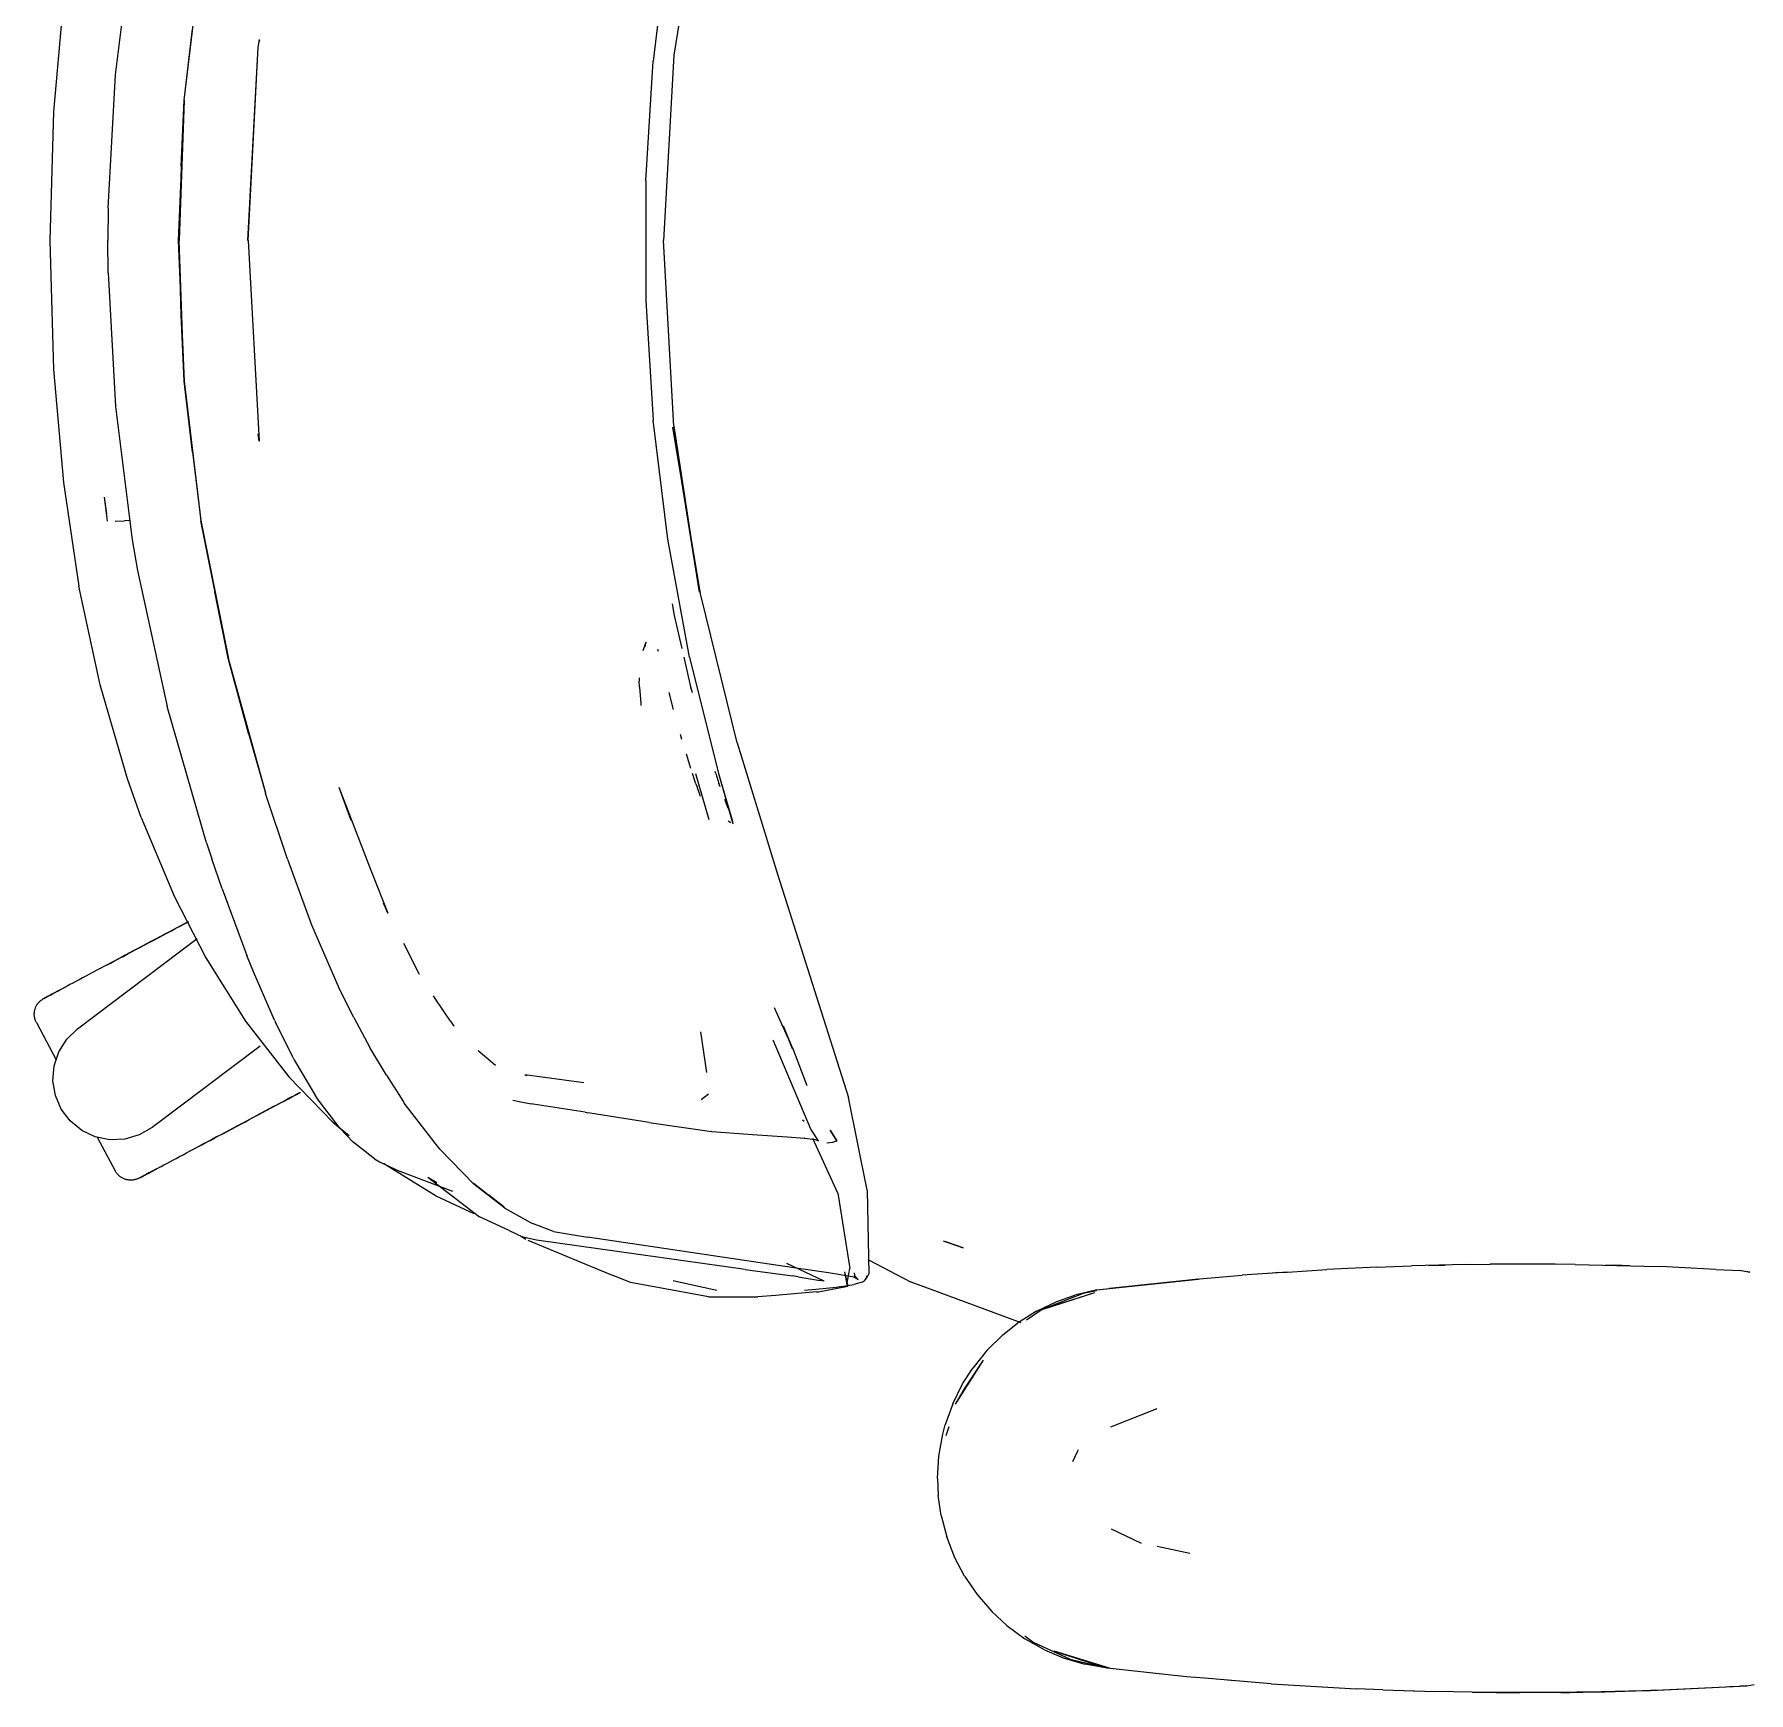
# Model space of a CAD drawing. Header units: millimetres. Extents: x 155927 to 326028, y -36033 to 97293.
# Drawn here: x 188478.4 to 188866.2, y 12518.9 to 12894.1 of the extents above; entities that cross this region are included whole.
import ezdxf

# ---------------------------------------------------------------- set-up
doc = ezdxf.new("R2010")
doc.units = ezdxf.units.MM
doc.header["$MEASUREMENT"] = 0
doc.layers.add('G-IMPT', color=8, linetype='CONTINUOUS', lineweight=9)
doc.layers.add('I-FURN', color=8, linetype='CONTINUOUS', lineweight=9)

msp = doc.modelspace()

# ---------------------------------------------------------------- linework, layer by layer
at = {"layer": 'G-IMPT'}
for p, q in [((188629.09, 12927.28), (188623.1, 12889.36)), ((188496.78, 12884.89), (188500.6, 12915.06)), ((188621.7, 12914.93), (188618.4, 12888.01)), ((188512.31, 12879.19), (188516.13, 12910.79)), ((188512.35, 12879.15), (188516.13, 12910.71)), ((188485.04, 12902.09), (188482.78, 12876.52)), ((188512.35, 12879.15), (188514.19, 12895.23)), ((188526.75, 12847.38), (188529.07, 12891.11)), ((188526.8, 12847.38), (188529.07, 12891.11)), ((188529.07, 12891.11), (188529.33, 12892.88)), ((188529.07, 12891.11), (188529.31, 12892.41)), ((188529.35, 12892.66), (188529.31, 12892.41)), ((188623.1, 12889.36), (188620.74, 12847.38)), ((188616.75, 12860.94), (188618.4, 12888.01)), ((188495.17, 12854.69), (188496.78, 12884.89)), ((188512.31, 12879.19), (188510.98, 12847.38)), ((188512.35, 12879.15), (188511.2, 12847.38)), ((188511.67, 12864.26), (188512.35, 12879.15)), ((188482.78, 12876.52), (188481.93, 12847.38)), ((188511.67, 12864.26), (188511.2, 12847.38)), ((188616.75, 12860.94), (188616.75, 12833.82)), ((188495.17, 12854.69), (188495.07, 12847.38)), ((188481.93, 12847.38), (188482.78, 12818.24)), ((188495.17, 12840.07), (188495.07, 12847.38)), ((188510.98, 12847.38), (188512.31, 12815.56)), ((188512.35, 12815.6), (188511.2, 12847.38)), ((188511.67, 12830.49), (188511.2, 12847.38)), ((188526.8, 12847.38), (188529.3, 12802.04)), ((188623.1, 12805.39), (188620.74, 12847.38)), ((188495.17, 12840.07), (188496.78, 12809.86)), ((188616.75, 12833.82), (188618.4, 12806.75)), ((188512.35, 12815.6), (188511.67, 12830.49)), ((188482.78, 12818.24), (188485.04, 12792.67)), ((188512.31, 12815.56), (188516.13, 12783.97)), ((188514.19, 12799.52), (188512.35, 12815.6)), ((188512.35, 12815.6), (188516.13, 12784.05)), ((188496.78, 12809.86), (188500.6, 12779.69)), ((188621.7, 12779.83), (188618.4, 12806.75)), ((188629.09, 12767.48), (188622.83, 12805.22)), ((188622.83, 12805.22), (188628.83, 12767.85)), ((188623.1, 12805.39), (188628.83, 12767.85)), ((188529.3, 12802.04), (188529.07, 12803.65)), ((188529.07, 12803.65), (188529.31, 12802.35)), ((188529.35, 12802.1), (188529.31, 12802.35)), ((188514.19, 12799.52), (188516.13, 12784.05)), ((188485.04, 12792.67), (188488.54, 12769.25)), ((188494.95, 12783.96), (188494.3, 12789.38)), ((188494.87, 12785.61), (188494.3, 12789.38)), ((188496.71, 12783.93), (188498.8, 12784.01)), ((188496.71, 12783.93), (188496.82, 12783.93)), ((188500.05, 12784.05), (188498.8, 12784.01)), ((188516.13, 12784.05), (188519.23, 12767.94)), ((188516.13, 12784.05), (188522.35, 12752.8)), ((188522.35, 12752.8), (188516.13, 12783.97)), ((188500.6, 12779.69), (188501.78, 12772.77)), ((188626.63, 12753.16), (188621.7, 12779.83)), ((188493.35, 12746.88), (188488.54, 12769.25)), ((188501.78, 12772.77), (188508.45, 12741.98)), ((188522.3, 12752.92), (188519.23, 12767.94)), ((188622.68, 12765.2), (188623.15, 12762.57)), ((188637.4, 12733.79), (188629.09, 12767.48)), ((188623.15, 12762.57), (188624.85, 12755.15)), ((188616.74, 12756.57), (188616.06, 12754.62)), ((188616.74, 12756.57), (188616.53, 12755.52)), ((188619.41, 12754.97), (188619.55, 12754.55)), ((188526.96, 12735.67), (188522.3, 12752.92)), ((188522.3, 12752.92), (188530.73, 12722.51)), ((188522.3, 12752.92), (188530.69, 12722.42)), ((188625.31, 12753.18), (188626.86, 12746.42)), ((188626.63, 12753.16), (188633.18, 12726.84)), ((188499.52, 12725.64), (188493.35, 12746.88)), ((188615.2, 12748.47), (188615.21, 12747.77)), ((188615.31, 12746.4), (188615.21, 12747.77)), ((188615.31, 12746.4), (188615.58, 12742.7)), ((188626.86, 12746.42), (188627.2, 12745.14)), ((188517.39, 12711.15), (188508.45, 12741.98)), ((188615.58, 12742.7), (188615.62, 12742.21)), ((188623, 12741.34), (188622.01, 12745.2)), ((188623, 12741.34), (188622.62, 12742.87)), ((188526.96, 12735.67), (188530.73, 12722.51)), ((188624.92, 12734.55), (188624.58, 12735.67)), ((188626.69, 12728.76), (188625.91, 12731.26)), ((188637.4, 12733.79), (188646.59, 12703.82)), ((188626.94, 12727.98), (188626.69, 12728.76)), ((188628.09, 12724.55), (188627.32, 12726.85)), ((188627.98, 12726.85), (188631.02, 12716.42)), ((188632.55, 12726.84), (188632.4, 12727.3)), ((188632.55, 12726.84), (188633.28, 12724.62)), ((188633.18, 12726.84), (188636.45, 12715.62)), ((188633.18, 12726.84), (188636.24, 12716.31)), ((188633.18, 12726.84), (188636.29, 12716.02)), ((188502.6, 12716.91), (188499.52, 12725.64)), ((188547.29, 12723.76), (188550.01, 12716.33)), ((188547.29, 12723.76), (188554, 12706.31)), ((188628.09, 12724.55), (188628.34, 12723.83)), ((188629.11, 12721.67), (188628.34, 12723.83)), ((188633.57, 12723.82), (188633.28, 12724.62)), ((188535.7, 12707.51), (188530.73, 12722.31)), ((188634.56, 12721.06), (188634.9, 12720.09)), ((188634.9, 12720.09), (188635.3, 12719.02)), ((188502.6, 12716.91), (188510.12, 12698.93)), ((188635.35, 12716.16), (188635.97, 12715.77)), ((188635.35, 12716.16), (188635.57, 12716.01)), ((188636.24, 12716.31), (188636.29, 12716.02)), ((188636.45, 12715.62), (188636.31, 12715.38)), ((188517.39, 12711.15), (188518.58, 12707.55)), ((188520.93, 12700.73), (188518.58, 12707.55)), ((188535.7, 12707.51), (188541.15, 12692.63)), ((188554, 12706.31), (188554.66, 12704.59)), ((188554.66, 12704.59), (188558.39, 12695.26)), ((188646.59, 12703.82), (188662.58, 12653.58)), ((188520.93, 12700.73), (188526.53, 12685.65)), ((188510.12, 12698.93), (188517.21, 12685.16)), ((188558.39, 12695.26), (188557.39, 12697.5)), ((188541.15, 12692.63), (188547.33, 12678.4)), ((188565.56, 12681.42), (188562.02, 12688.39)), ((188517.21, 12685.16), (188526.18, 12670.86)), ((188528.01, 12681.97), (188526.53, 12685.65)), ((188532.78, 12671.02), (188528.01, 12681.97)), ((188550.72, 12671.67), (188547.33, 12678.4)), ((188569.09, 12675.95), (188568.7, 12676.53)), ((188572.58, 12670.82), (188569.09, 12675.95)), ((188648.87, 12667.14), (188645.83, 12673.85)), ((188526.18, 12670.86), (188535.99, 12658.26)), ((188532.78, 12671.02), (188533, 12670.57)), ((188537, 12662.56), (188533, 12670.57)), ((188550.72, 12671.67), (188554.29, 12664.88)), ((188572.58, 12670.82), (188573.33, 12669.71)), ((188630.55, 12659.23), (188629.15, 12668.39)), ((188649.9, 12664.56), (188647.88, 12669.68)), ((188649.9, 12664.76), (188647.88, 12669.66)), ((188647.88, 12669.66), (188649.9, 12664.56)), ((188558.06, 12658.65), (188554.29, 12664.88)), ((188645.6, 12666.4), (188645.55, 12666.52)), ((188654.04, 12646.42), (188645.6, 12666.4)), ((188649.9, 12664.76), (188653.15, 12656.29)), ((188537, 12662.56), (188537.3, 12661.96)), ((188537.3, 12661.96), (188542.04, 12653.97)), ((188578.86, 12664.18), (188582.76, 12660.85)), ((188545.95, 12647.97), (188535.99, 12658.26)), ((188558.06, 12658.65), (188561.94, 12652.56)), ((188602.71, 12656.9), (188589.36, 12658.68)), ((188589.36, 12658.68), (188589.83, 12658.54)), ((188630.55, 12659.23), (188630.5, 12659.58)), ((188542.9, 12652.68), (188542.04, 12653.97)), ((188547.62, 12646.55), (188542.9, 12652.68)), ((188586.67, 12652.98), (188588.84, 12652.52)), ((188630.9, 12654.28), (188629.26, 12653)), ((188666.77, 12632.62), (188662.58, 12653.58)), ((188561.94, 12652.56), (188562.11, 12652.3)), ((188570.13, 12641.86), (188562.11, 12652.3)), ((188588.84, 12652.52), (188590.82, 12652.1)), ((188591.29, 12652.03), (188590.82, 12652.1)), ((188603.01, 12650.22), (188591.29, 12652.03)), ((188603.01, 12650.22), (188603.62, 12650.13)), ((188604.13, 12650.05), (188603.62, 12650.13)), ((188617.49, 12647.94), (188604.13, 12650.05)), ((188545.95, 12647.97), (188549.62, 12644.97)), ((188550.51, 12643.52), (188547.62, 12646.55)), ((188617.49, 12647.94), (188631.56, 12645.9)), ((188631.64, 12645.89), (188631.56, 12645.9)), ((188631.64, 12645.89), (188639.88, 12645.28)), ((188639.88, 12645.28), (188640.87, 12645.2)), ((188640.87, 12645.2), (188648.73, 12644.64)), ((188652.58, 12648.14), (188652.15, 12648.41)), ((188655.8, 12643.75), (188654.04, 12646.42)), ((188660, 12643.75), (188658.41, 12646.21)), ((188658.41, 12646.21), (188659.94, 12643.73)), ((188659.94, 12643.73), (188658.45, 12646.2)), ((188555.37, 12639.66), (188550.51, 12643.52)), ((188570.13, 12641.86), (188577.86, 12633.96)), ((188648.73, 12644.64), (188652.6, 12644.35)), ((188652.68, 12644.34), (188652.6, 12644.35)), ((188652.68, 12644.34), (188655.06, 12644.04)), ((188660.14, 12631.92), (188654.53, 12644.27)), ((188655.08, 12644.04), (188655.06, 12644.04)), ((188655.08, 12644.04), (188655.8, 12643.75)), ((188657.71, 12643.28), (188659.07, 12643.45)), ((188659.07, 12643.45), (188659.94, 12643.73)), ((188660, 12643.75), (188659.94, 12643.73)), ((188555.37, 12639.66), (188556.51, 12639.04)), ((188556.51, 12639.04), (188558.95, 12637.87)), ((188557.87, 12638.35), (188557.45, 12638.62)), ((188569.32, 12631.23), (188557.87, 12638.35)), ((188558.95, 12637.87), (188561.18, 12636.8)), ((188573.08, 12632.29), (188561.18, 12636.8)), ((188567.43, 12635.52), (188569.46, 12634.36)), ((188567.43, 12635.52), (188579.13, 12626.58)), ((188577.66, 12634.27), (188584.6, 12628.87)), ((188577.66, 12634.27), (188581.23, 12631.46)), ((188584.83, 12628.54), (188577.86, 12633.96)), ((188577.94, 12627.25), (188569.32, 12631.23)), ((188584.6, 12628.87), (188581.23, 12631.46)), ((188660.14, 12631.92), (188662.86, 12614.87)), ((188666.77, 12632.62), (188667.16, 12613.64)), ((188585.65, 12623.54), (188579.13, 12626.58)), ((188584.83, 12628.54), (188590.67, 12625.26)), ((188585.65, 12623.54), (188589.02, 12621.97)), ((188588.41, 12622.26), (188589.58, 12621.49)), ((188592.01, 12621.33), (188589.02, 12621.97)), ((188590.67, 12625.26), (188591.09, 12625.04)), ((188595.88, 12623.29), (188591.09, 12625.04)), ((188595.88, 12623.29), (188603.55, 12621.99)), ((188619.32, 12619.6), (188603.55, 12621.99)), ((188590.04, 12621.29), (188606.03, 12614.69)), ((188639.23, 12614.65), (188592.01, 12621.33)), ((188650.19, 12615.04), (188619.32, 12619.6)), ((188684.03, 12621.16), (188688.49, 12619.53)), ((188684.03, 12621.16), (188684.61, 12620.9)), ((188688.49, 12619.53), (188684.61, 12620.9)), ((188606.03, 12614.69), (188609.39, 12613.3)), ((188639.23, 12614.65), (188649.89, 12613.21)), ((188657.07, 12612.02), (188648.67, 12616.01)), ((188658.04, 12613.93), (188650.19, 12615.04)), ((188664.31, 12612.82), (188658.04, 12613.93)), ((188661.68, 12614.16), (188662.17, 12611.29)), ((188661.68, 12614.16), (188662.41, 12610.88)), ((188662.17, 12611.29), (188662.86, 12614.87)), ((188667.09, 12616.82), (188674.99, 12612.68)), ((188761.89, 12614.09), (188751.6, 12613.36)), ((188759.85, 12613.96), (188758.43, 12613.82)), ((188759.85, 12613.96), (188761.75, 12614.05)), ((188761.89, 12614.09), (188770.76, 12614.65)), ((188782.07, 12615.19), (188770.76, 12614.65)), ((188782.07, 12615.19), (188789.95, 12615.49)), ((188802.26, 12615.78), (188789.95, 12615.49)), ((188793.82, 12615.57), (188795.48, 12615.65)), ((188795.48, 12615.65), (188797.56, 12615.65)), ((188802.26, 12615.78), (188807.73, 12615.86)), ((188822.44, 12615.86), (188807.73, 12615.86)), ((188826.95, 12615.81), (188822.44, 12615.86)), ((188826.95, 12615.81), (188842.62, 12615.43)), ((188833.68, 12615.63), (188835.89, 12615.63)), ((188839.22, 12615.49), (188835.89, 12615.63)), ((188842.62, 12615.43), (188846.17, 12615.31)), ((188858.73, 12614.69), (188846.17, 12615.31)), ((188858.73, 12614.69), (188864.39, 12614.41)), ((188866.47, 12613.98), (188864.17, 12614.41)), ((188864.39, 12614.41), (188866.47, 12614.15)), ((188613.25, 12611.71), (188609.39, 12613.3)), ((188630.95, 12608.47), (188613.25, 12611.71)), ((188623.5, 12611.92), (188622.93, 12612.07)), ((188632.81, 12609.88), (188623.5, 12611.92)), ((188651.19, 12613), (188649.89, 12613.21)), ((188651.19, 12613), (188656.21, 12612.16)), ((188655.2, 12610.1), (188652.61, 12609.89)), ((188659.88, 12610.62), (188655.2, 12610.1)), ((188655.83, 12609.63), (188660.08, 12610.44)), ((188657.07, 12612.02), (188656.21, 12612.16)), ((188660.5, 12610.7), (188659.88, 12610.62)), ((188660.08, 12610.44), (188662.41, 12610.88)), ((188660.5, 12610.7), (188663.78, 12611.23)), ((188663.69, 12612.99), (188664.31, 12612.82)), ((188663.69, 12612.99), (188664.79, 12612.43)), ((188665.64, 12611.78), (188663.78, 12611.23)), ((188663.89, 12613.87), (188663.96, 12613.37)), ((188664.29, 12612.83), (188663.96, 12613.37)), ((188664.29, 12612.83), (188664.79, 12612.43)), ((188665.64, 12611.78), (188666.18, 12612.1)), ((188666.18, 12612.1), (188666.55, 12612.6)), ((188667.16, 12613.64), (188666.55, 12612.6)), ((188666.68, 12613.22), (188666.55, 12612.6)), ((188666.55, 12612.6), (188666.57, 12612.67)), ((188666.68, 12613.22), (188666.57, 12612.67)), ((188674.99, 12612.68), (188676.75, 12611.76)), ((188682.73, 12609.57), (188676.75, 12611.76)), ((188718.77, 12610.03), (188713.81, 12608.87)), ((188718.77, 12610.03), (188741.73, 12612.48)), ((188718.77, 12610.03), (188740.21, 12612.38)), ((188718.77, 12610.03), (188721.59, 12610.36)), ((188741.73, 12612.48), (188721.59, 12610.36)), ((188740.21, 12612.38), (188751.6, 12613.36)), ((188630.95, 12608.47), (188637.91, 12608.44)), ((188637.91, 12608.44), (188642.08, 12608.44)), ((188646.04, 12608.78), (188642.08, 12608.44)), ((188655.37, 12609.59), (188646.04, 12608.78)), ((188655.37, 12609.59), (188655.83, 12609.63)), ((188701.67, 12602.62), (188682.73, 12609.57)), ((188705.1, 12605.23), (188709.68, 12607.42)), ((188706.42, 12605.63), (188718.27, 12609.44)), ((188715.64, 12609.23), (188706.42, 12605.63)), ((188706.42, 12605.63), (188709.13, 12606.53)), ((188709.13, 12606.53), (188718.27, 12609.44)), ((188709.68, 12607.42), (188713.81, 12608.87)), ((188718.69, 12609.81), (188715.64, 12609.23)), ((188697.46, 12599.88), (188700.77, 12602.5)), ((188705.1, 12605.23), (188700.77, 12602.5)), ((188706.42, 12605.63), (188702.84, 12603.21)), ((188693.86, 12596.33), (188697.46, 12599.88)), ((188693.86, 12596.33), (188690.67, 12592.36)), ((188686.81, 12584.2), (188693.13, 12594.15)), ((188688.4, 12588.81), (188690.67, 12592.36)), ((188688.97, 12587.88), (188693.13, 12594.15)), ((188686.16, 12584.3), (188688.4, 12588.81)), ((188686.81, 12584.2), (188688.97, 12587.88)), ((188686.16, 12584.3), (188684.45, 12579.53)), ((188732.29, 12583.13), (188721.86, 12578.98)), ((188683.89, 12577.4), (188684.45, 12579.53)), ((188685.25, 12579.09), (188684.63, 12577.06)), ((188683.01, 12572.45), (188683.89, 12577.4)), ((188682.71, 12567.41), (188683.01, 12572.45)), ((188713.32, 12571.24), (188714.34, 12573.46)), ((188714.34, 12573.46), (188714.64, 12573.91)), ((188682.71, 12567.41), (188682.88, 12563.56)), ((188683.53, 12559.05), (188682.88, 12563.56)), ((188683.53, 12559.05), (188684.79, 12554.18)), ((188721.96, 12556.03), (188728.74, 12552.76)), ((188686.62, 12549.47), (188684.79, 12554.18)), ((188739.79, 12550.43), (188732.36, 12552)), ((188688.81, 12545.31), (188686.62, 12549.47)), ((188688.81, 12545.31), (188691.65, 12541.14)), ((188691.65, 12541.14), (188694.97, 12537.31)), ((188698.4, 12534.14), (188694.97, 12537.31)), ((188698.4, 12534.14), (188702.49, 12531.14)), ((188702.45, 12531.83), (188704.55, 12530.24)), ((188706.93, 12528.63), (188702.49, 12531.14)), ((188712.62, 12526.5), (188704.55, 12530.24)), ((188706.93, 12528.63), (188711.17, 12526.82)), ((188721.59, 12524.46), (188709.13, 12528.29)), ((188709.13, 12528.29), (188718.27, 12525.38)), ((188711.17, 12526.82), (188716.03, 12525.35)), ((188712.62, 12526.5), (188721.02, 12524.59)), ((188721.07, 12524.46), (188716.03, 12525.35)), ((188721.59, 12524.46), (188718.27, 12525.38)), ((188739, 12522.55), (188721.07, 12524.46)), ((188743.13, 12522.21), (188739, 12522.55)), ((188758.19, 12520.96), (188743.13, 12522.21)), ((188750, 12521.61), (188748.33, 12521.78)), ((188758.19, 12520.96), (188763.28, 12520.63)), ((188763.28, 12520.63), (188777.41, 12519.82)), ((188783.44, 12519.57), (188777.41, 12519.82)), ((188783.44, 12519.57), (188795.2, 12519.18)), ((188788.33, 12519.43), (188790.26, 12519.32)), ((188790.26, 12519.32), (188791.76, 12519.31)), ((188803.62, 12519.02), (188795.2, 12519.18)), ((188803.62, 12519.02), (188833.63, 12519.13)), ((188803.62, 12519.02), (188823.8, 12518.97)), ((188803.62, 12519.02), (188814.41, 12518.93)), ((188833.63, 12519.13), (188814.41, 12518.93)), ((188823.69, 12519.01), (188825.84, 12518.99)), ((188823.8, 12518.97), (188845.2, 12519.47)), ((188823.8, 12518.97), (188843.99, 12519.44)), ((188823.8, 12518.97), (188833.63, 12519.13)), ((188825.84, 12518.99), (188827.75, 12519.06)), ((188833.63, 12519.13), (188845.2, 12519.47)), ((188843.99, 12519.44), (188865.77, 12520.52)), ((188843.99, 12519.44), (188864.17, 12520.41)), ((188845.2, 12519.47), (188843.99, 12519.44)), ((188845.2, 12519.47), (188865.77, 12520.52)), ((188861.93, 12520.33), (188864.17, 12520.41)), ((188865.77, 12520.52), (188864.17, 12520.41)), ((188865.77, 12520.52), (188867.42, 12520.78))]:
    msp.add_line(p, q, dxfattribs=at)
at = {"layer": 'I-FURN'}
for p, q in [((188509.98, 12691.58), (188508.98, 12691.06)), ((188509.44, 12691.3), (188510.43, 12691.83)), ((188510.96, 12692.11), (188509.98, 12691.58)), ((188510.43, 12691.83), (188511.41, 12692.35)), ((188511.94, 12692.63), (188510.96, 12692.11)), ((188511.41, 12692.35), (188512.39, 12692.87)), ((188512.91, 12693.15), (188511.94, 12692.63)), ((188512.39, 12692.87), (188513.35, 12693.38)), ((188488.21, 12669.13), (188515.28, 12689.52)), ((188501.43, 12687.04), (188502.43, 12687.57)), ((188502.96, 12687.86), (188501.97, 12687.33)), ((188502.43, 12687.57), (188503.42, 12688.1)), ((188503.97, 12688.39), (188502.96, 12687.86)), ((188503.42, 12688.1), (188504.43, 12688.63)), ((188504.97, 12688.92), (188503.97, 12688.39)), ((188504.43, 12688.63), (188505.43, 12689.17)), ((188505.97, 12689.46), (188504.97, 12688.92)), ((188505.43, 12689.17), (188506.44, 12689.7)), ((188506.98, 12689.99), (188505.97, 12689.46)), ((188506.44, 12689.7), (188507.44, 12690.24)), ((188507.98, 12690.53), (188506.98, 12689.99)), ((188507.44, 12690.24), (188508.44, 12690.77)), ((188508.98, 12691.06), (188507.98, 12690.53)), ((188508.44, 12690.77), (188509.44, 12691.3)), ((188495.24, 12683.75), (188494.34, 12683.27)), ((188494.75, 12683.49), (188495.67, 12683.98)), ((188496.17, 12684.24), (188495.24, 12683.75)), ((188495.67, 12683.98), (188496.59, 12684.47)), ((188497.1, 12684.74), (188496.17, 12684.24)), ((188496.59, 12684.47), (188497.54, 12684.97)), ((188498.05, 12685.25), (188497.1, 12684.74)), ((188497.54, 12684.97), (188498.5, 12685.48)), ((188499.02, 12685.76), (188498.05, 12685.25)), ((188498.5, 12685.48), (188499.47, 12686)), ((188499.99, 12686.28), (188499.02, 12685.76)), ((188499.47, 12686), (188500.44, 12686.52)), ((188500.98, 12686.8), (188499.99, 12686.28)), ((188500.44, 12686.52), (188501.43, 12687.04)), ((188501.97, 12687.33), (188500.98, 12686.8)), ((188487.86, 12679.83), (188487.17, 12679.46)), ((188488.58, 12680.21), (188487.86, 12679.83)), ((188489.33, 12680.61), (188488.58, 12680.21)), ((188490.11, 12681.02), (188489.33, 12680.61)), ((188490.91, 12681.45), (188490.11, 12681.02)), ((188491.73, 12681.89), (188490.91, 12681.45)), ((188492.58, 12682.34), (188491.73, 12681.89)), ((188493.45, 12682.8), (188492.58, 12682.34)), ((188494.34, 12683.27), (188493.45, 12682.8)), ((188480.39, 12675.85), (188480.53, 12675.93)), ((188480.53, 12675.93), (188480.57, 12675.95)), ((188480.61, 12675.97), (188480.57, 12675.95)), ((188480.57, 12675.95), (188480.59, 12675.96)), ((188480.57, 12675.95), (188480.57, 12675.95)), ((188480.59, 12675.96), (188480.65, 12675.99)), ((188480.7, 12676.02), (188480.61, 12675.97)), ((188480.65, 12675.99), (188480.75, 12676.04)), ((188480.82, 12676.08), (188480.7, 12676.02)), ((188480.75, 12676.04), (188480.89, 12676.12)), ((188480.98, 12676.17), (188480.82, 12676.08)), ((188480.89, 12676.12), (188481.07, 12676.21)), ((188481.18, 12676.27), (188480.98, 12676.17)), ((188481.07, 12676.21), (188481.29, 12676.33)), ((188481.42, 12676.4), (188481.18, 12676.27)), ((188481.29, 12676.33), (188481.55, 12676.47)), ((188481.7, 12676.55), (188481.42, 12676.4)), ((188481.55, 12676.47), (188481.84, 12676.63)), ((188482.02, 12676.72), (188481.7, 12676.55)), ((188481.84, 12676.63), (188482.18, 12676.8)), ((188482.37, 12676.91), (188482.02, 12676.72)), ((188482.18, 12676.8), (188482.55, 12677)), ((188482.77, 12677.12), (188482.37, 12676.91)), ((188482.55, 12677), (188482.96, 12677.22)), ((188483.2, 12677.35), (188482.77, 12677.12)), ((188482.96, 12677.22), (188483.41, 12677.46)), ((188483.66, 12677.59), (188483.2, 12677.35)), ((188483.41, 12677.46), (188483.89, 12677.71)), ((188484.16, 12677.86), (188483.66, 12677.59)), ((188483.89, 12677.71), (188484.41, 12677.99)), ((188484.7, 12678.15), (188484.16, 12677.86)), ((188484.41, 12677.99), (188484.96, 12678.28)), ((188485.27, 12678.45), (188484.7, 12678.15)), ((188484.96, 12678.28), (188485.54, 12678.59)), ((188485.87, 12678.77), (188485.27, 12678.45)), ((188486.5, 12679.1), (188485.87, 12678.77)), ((188487.17, 12679.46), (188486.5, 12679.1)), ((188478.43, 12672.52), (188478.44, 12672.68)), ((188478.43, 12672.35), (188478.43, 12672.52)), ((188478.43, 12672.19), (188478.43, 12672.35)), ((188478.44, 12672.03), (188478.43, 12672.19)), ((188478.44, 12672.68), (188478.45, 12672.84)), ((188478.45, 12672.84), (188478.47, 12673)), ((188478.47, 12673), (188478.5, 12673.16)), ((188478.5, 12673.16), (188478.54, 12673.31)), ((188478.54, 12673.31), (188478.58, 12673.47)), ((188478.58, 12673.47), (188478.62, 12673.62)), ((188478.62, 12673.62), (188478.67, 12673.78)), ((188478.67, 12673.78), (188478.73, 12673.93)), ((188478.73, 12673.93), (188478.8, 12674.07)), ((188478.8, 12674.07), (188478.87, 12674.22)), ((188478.87, 12674.22), (188478.94, 12674.36)), ((188478.94, 12674.36), (188479.03, 12674.5)), ((188479.03, 12674.5), (188479.11, 12674.64)), ((188479.11, 12674.64), (188479.2, 12674.77)), ((188479.2, 12674.77), (188479.3, 12674.9)), ((188479.3, 12674.9), (188479.41, 12675.02)), ((188479.41, 12675.02), (188479.51, 12675.14)), ((188479.51, 12675.14), (188479.63, 12675.26)), ((188479.63, 12675.26), (188479.74, 12675.37)), ((188479.74, 12675.37), (188479.86, 12675.47)), ((188479.86, 12675.47), (188479.99, 12675.57)), ((188479.99, 12675.57), (188480.12, 12675.67)), ((188480.12, 12675.67), (188480.25, 12675.76)), ((188480.25, 12675.76), (188480.39, 12675.85)), ((188478.46, 12671.87), (188478.44, 12672.03)), ((188478.49, 12671.71), (188478.46, 12671.87)), ((188478.52, 12671.55), (188478.49, 12671.71)), ((188478.55, 12671.4), (188478.52, 12671.55)), ((188478.59, 12671.24), (188478.55, 12671.4)), ((188478.64, 12671.09), (188478.59, 12671.24)), ((188478.7, 12670.94), (188478.64, 12671.09)), ((188478.76, 12670.79), (188478.7, 12670.94)), ((188478.83, 12670.64), (188478.76, 12670.79)), ((188478.9, 12670.5), (188478.83, 12670.64)), ((188478.9, 12670.5), (188483.37, 12662.09)), ((188485.78, 12666.79), (188488.21, 12669.13)), ((188483.99, 12663.93), (188485.78, 12666.79)), ((188529.49, 12665.19), (188505.06, 12646.78)), ((188482.65, 12657.37), (188482.92, 12660.73)), ((188482.92, 12660.73), (188483.99, 12663.93)), ((188483.2, 12654.04), (188482.65, 12657.37)), ((188484.53, 12650.94), (188483.2, 12654.04)), ((188533.98, 12652.25), (188534.95, 12652.76)), ((188535.46, 12653.04), (188534.51, 12652.53)), ((188534.95, 12652.76), (188535.9, 12653.27)), ((188536.41, 12653.54), (188535.46, 12653.04)), ((188535.9, 12653.27), (188536.84, 12653.77)), ((188537.34, 12654.04), (188536.41, 12653.54)), ((188536.84, 12653.77), (188537.76, 12654.26)), ((188538.25, 12654.52), (188537.34, 12654.04)), ((188537.76, 12654.26), (188538.67, 12654.74)), ((188486.56, 12648.25), (188484.53, 12650.94)), ((188527.57, 12648.84), (188526.57, 12648.31)), ((188527.03, 12648.55), (188528.03, 12649.09)), ((188528.58, 12649.38), (188527.57, 12648.84)), ((188528.03, 12649.09), (188529.04, 12649.62)), ((188529.58, 12649.91), (188528.58, 12649.38)), ((188529.04, 12649.62), (188530.04, 12650.15)), ((188530.58, 12650.44), (188529.58, 12649.91)), ((188530.04, 12650.15), (188531.04, 12650.68)), ((188531.57, 12650.97), (188530.58, 12650.44)), ((188531.04, 12650.68), (188532.03, 12651.21)), ((188532.56, 12651.49), (188531.57, 12650.97)), ((188532.03, 12651.21), (188533.01, 12651.73)), ((188533.54, 12652.01), (188532.56, 12651.49)), ((188533.01, 12651.73), (188533.98, 12652.25)), ((188534.51, 12652.53), (188533.54, 12652.01)), ((188489.17, 12646.12), (188486.56, 12648.25)), ((188492.22, 12644.67), (188489.17, 12646.12)), ((188502.14, 12645.09), (188498.9, 12644.14)), ((188505.06, 12646.78), (188502.14, 12645.09)), ((188520.61, 12645.14), (188519.65, 12644.63)), ((188520.09, 12644.87), (188521.06, 12645.38)), ((188521.59, 12645.66), (188520.61, 12645.14)), ((188521.06, 12645.38), (188522.04, 12645.9)), ((188522.57, 12646.18), (188521.59, 12645.66)), ((188522.04, 12645.9), (188523.03, 12646.43)), ((188523.56, 12646.71), (188522.57, 12646.18)), ((188523.03, 12646.43), (188524.02, 12646.95)), ((188524.56, 12647.24), (188523.56, 12646.71)), ((188524.02, 12646.95), (188525.02, 12647.49)), ((188525.56, 12647.77), (188524.56, 12647.24)), ((188525.02, 12647.49), (188526.02, 12648.02)), ((188526.57, 12648.31), (188525.56, 12647.77)), ((188526.02, 12648.02), (188527.03, 12648.55)), ((188495.53, 12644), (188492.22, 12644.67)), ((188492.68, 12644.58), (188496.71, 12637)), ((188498.9, 12644.14), (188495.53, 12644)), ((188512.07, 12640.6), (188512.88, 12641.03)), ((188512.88, 12641.03), (188513.72, 12641.48)), ((188514.18, 12641.72), (188513.33, 12641.27)), ((188513.72, 12641.48), (188514.57, 12641.93)), ((188515.05, 12642.18), (188514.18, 12641.72)), ((188514.57, 12641.93), (188515.45, 12642.4)), ((188515.93, 12642.65), (188515.05, 12642.18)), ((188515.45, 12642.4), (188516.35, 12642.87)), ((188516.84, 12643.14), (188515.93, 12642.65)), ((188516.35, 12642.87), (188517.26, 12643.36)), ((188517.76, 12643.63), (188516.84, 12643.14)), ((188517.26, 12643.36), (188518.19, 12643.85)), ((188518.7, 12644.12), (188517.76, 12643.63)), ((188518.19, 12643.85), (188519.13, 12644.36)), ((188519.65, 12644.63), (188518.7, 12644.12)), ((188519.13, 12644.36), (188520.09, 12644.87)), ((188505.76, 12637.24), (188505.26, 12636.98)), ((188505.48, 12637.1), (188506, 12637.37)), ((188506.29, 12637.53), (188505.76, 12637.24)), ((188506, 12637.37), (188506.55, 12637.67)), ((188506.86, 12637.83), (188506.29, 12637.53)), ((188506.55, 12637.67), (188507.14, 12637.98)), ((188507.14, 12637.98), (188507.75, 12638.3)), ((188507.75, 12638.3), (188508.4, 12638.65)), ((188508.4, 12638.65), (188509.08, 12639.01)), ((188509.08, 12639.01), (188509.79, 12639.39)), ((188509.79, 12639.39), (188510.52, 12639.78)), ((188510.52, 12639.78), (188511.28, 12640.18)), ((188511.28, 12640.18), (188512.07, 12640.6)), ((188496.73, 12636.96), (188496.71, 12637)), ((188496.81, 12636.82), (188496.73, 12636.96)), ((188496.9, 12636.68), (188496.81, 12636.82)), ((188496.99, 12636.55), (188496.9, 12636.68)), ((188497.08, 12636.42), (188496.99, 12636.55)), ((188497.19, 12636.3), (188497.08, 12636.42)), ((188497.29, 12636.17), (188497.19, 12636.3)), ((188497.4, 12636.06), (188497.29, 12636.17)), ((188497.52, 12635.95), (188497.4, 12636.06)), ((188497.64, 12635.84), (188497.52, 12635.95)), ((188497.76, 12635.73), (188497.64, 12635.84)), ((188497.89, 12635.64), (188497.76, 12635.73)), ((188498.02, 12635.54), (188497.89, 12635.64)), ((188498.16, 12635.46), (188498.02, 12635.54)), ((188498.3, 12635.38), (188498.16, 12635.46)), ((188498.44, 12635.3), (188498.3, 12635.38)), ((188498.59, 12635.23), (188498.44, 12635.3)), ((188498.73, 12635.16), (188498.59, 12635.23)), ((188498.88, 12635.11), (188498.73, 12635.16)), ((188499.04, 12635.05), (188498.88, 12635.11)), ((188499.19, 12635.01), (188499.04, 12635.05)), ((188499.35, 12634.97), (188499.19, 12635.01)), ((188499.5, 12634.93), (188499.35, 12634.97)), ((188499.66, 12634.91), (188499.5, 12634.93)), ((188499.82, 12634.89), (188499.66, 12634.91)), ((188499.98, 12634.87), (188499.82, 12634.89)), ((188500.14, 12634.86), (188499.98, 12634.87)), ((188500.3, 12634.86), (188500.14, 12634.86)), ((188500.47, 12634.86), (188500.3, 12634.86)), ((188500.63, 12634.88), (188500.47, 12634.86)), ((188500.79, 12634.89), (188500.63, 12634.88)), ((188500.95, 12634.92), (188500.79, 12634.89)), ((188501.1, 12634.95), (188500.95, 12634.92)), ((188501.26, 12634.98), (188501.1, 12634.95)), ((188501.42, 12635.03), (188501.26, 12634.98)), ((188501.57, 12635.08), (188501.42, 12635.03)), ((188501.72, 12635.13), (188501.57, 12635.08)), ((188501.87, 12635.19), (188501.72, 12635.13)), ((188502.02, 12635.26), (188501.87, 12635.19)), ((188502.16, 12635.33), (188502.02, 12635.26)), ((188502.17, 12635.34), (188502.16, 12635.33)), ((188502.16, 12635.33), (188502.18, 12635.34)), ((188502.21, 12635.36), (188502.17, 12635.34)), ((188502.18, 12635.34), (188502.24, 12635.37)), ((188502.29, 12635.4), (188502.21, 12635.36)), ((188502.24, 12635.37), (188502.34, 12635.43)), ((188502.41, 12635.47), (188502.29, 12635.4)), ((188502.34, 12635.43), (188502.48, 12635.5)), ((188502.58, 12635.55), (188502.41, 12635.47)), ((188502.48, 12635.5), (188502.66, 12635.6)), ((188502.78, 12635.66), (188502.58, 12635.55)), ((188502.66, 12635.6), (188502.88, 12635.72)), ((188503.02, 12635.79), (188502.78, 12635.66)), ((188502.88, 12635.72), (188503.14, 12635.85)), ((188503.3, 12635.94), (188503.02, 12635.79)), ((188503.14, 12635.85), (188503.44, 12636.01)), ((188503.61, 12636.1), (188503.3, 12635.94)), ((188503.44, 12636.01), (188503.77, 12636.19)), ((188503.97, 12636.29), (188503.61, 12636.1)), ((188503.77, 12636.19), (188504.15, 12636.39)), ((188504.36, 12636.5), (188503.97, 12636.29)), ((188504.15, 12636.39), (188504.56, 12636.61)), ((188504.79, 12636.73), (188504.36, 12636.5)), ((188504.56, 12636.61), (188505, 12636.84)), ((188505.26, 12636.98), (188504.79, 12636.73)), ((188505, 12636.84), (188505.48, 12637.1))]:
    msp.add_line(p, q, dxfattribs=at)

doc.saveas('drawing.dxf')
